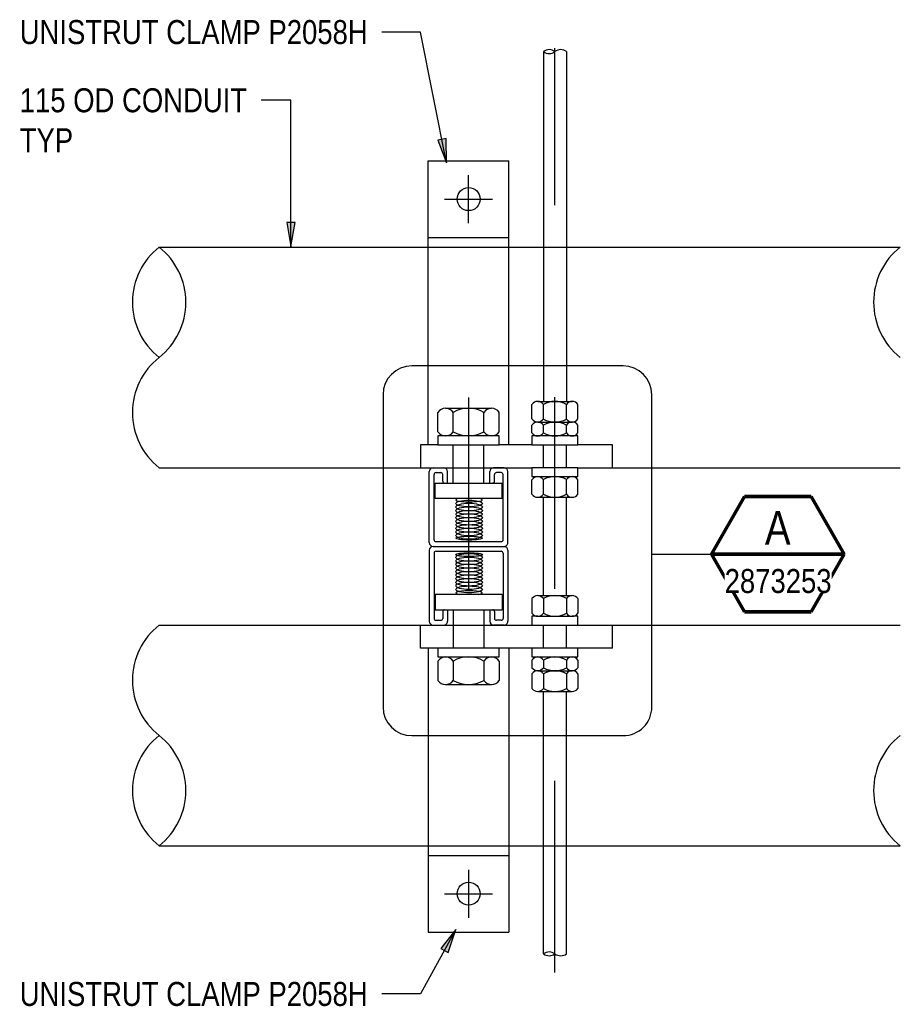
# Model space of a CAD drawing. Header units: metres. Extents: x 0.2 to 14.6, y -2.3 to 5.5.
# Drawn here: x 12.781 to 13.24, y 2.418 to 2.932 of the extents above; entities that cross this region are included whole.
import ezdxf

# ---------------------------------------------------------------- set-up
doc = ezdxf.new("R2010")
doc.units = ezdxf.units.M
doc.linetypes.add('JacobsCenter', pattern=[0.015000000000000001, 0.009000000000000003, -0.0015, 0.003, -0.0015])
doc.linetypes.add('JacobsDash', pattern=[0.0045000000000000005, 0.003, -0.0015])
for name, color, linetype, lineweight in [('A-ANNO-SYMB', 7, 'Continuous', 9), ('A-DETL', 7, 'Continuous', 13), ('A-DETL-GENF', 7, 'Continuous', 9), ('G-ANNO-TEXT', 7, 'Continuous', 9)]:
    doc.layers.add(name, color=color, linetype=linetype, lineweight=lineweight)
doc.styles.add('Arial Narrow_4', font='ARIALN.TTF', dxfattribs={"height": 0.0125})
doc.styles.add('Arial Narrow_5', font='ARIALN.TTF', dxfattribs={"height": 0.01749999999999999})

# ---------------------------------------------------------------- blocks, each defined once
blk = doc.blocks.new('BoltNutElevation - Nut-8397138-DRG-2873253 - SECTION 2 - UNISTRUT')
at = {"layer": 'A-DETL-GENF', "lineweight": 13}
for p, q in [((0.001610025125786752, 0.01200000000000001), (0.009189974874213377, 0.01200000000000001)), ((0.001607695154586882, 0.006000000000000024), (0.00919230484541338, 0.006000000000000024)), ((0.01080000000000013, 0.009000000000000018), (0.01080000000000013, -0.00899999999999998)), ((0.001607695154586851, -0.005999999999999974), (0.00919230484541341, -0.005999999999999974)), ((0.001610025125786777, -0.01199999999999999), (0.009189974874213356, -0.01199999999999999))]:
    blk.add_line(p, q, dxfattribs=at)
for centre, radius, start, end in [((0.0036, 0.009000000000000018), 0.003600000000000003, 123.5573097619207, 236.4426902380793), ((0.007200000000000132, 0.009000000000000018), 0.003600000000000003, 303.5573097619204, 56.44269023807929), ((0.01200000000000013, 1.030499850595513e-33), 0.01200000000000001, 150.0000000000007, 209.9999999999996), ((-0.00119999999999987, 1.172697749500278e-34), 0.01200000000000001, 329.9999999999996, 30.00000000000007), ((0.0036, -0.00899999999999998), 0.003600000000000003, 123.691197311965, 236.4426902380793), ((0.007200000000000132, -0.00899999999999998), 0.003600000000000003, 303.55730976192, 56.30880268802348)]:
    blk.add_arc(centre, radius, start, end, dxfattribs=at)
blk = doc.blocks.new('BoltThinNutElevation - ThinNut-8397140-DRG-2873253 - SECTION 2 - UNISTRUT')
at = {"layer": 'A-DETL-GENF', "lineweight": 13}
for p, q in [((0.001610025125786752, 0.01200000000000001), (0.00558997487421338, 0.01200000000000001)), ((0.001607695154586882, 0.006000000000000024), (0.00559230484541338, 0.006000000000000024)), ((0.007200000000000132, 0.009000000000000018), (0.00720000000000013, -0.00899999999999998)), ((0.00160769515458685, -0.005999999999999974), (0.00559230484541341, -0.005999999999999974)), ((0.001610025125786776, -0.01199999999999999), (0.005589974874213354, -0.01199999999999999))]:
    blk.add_line(p, q, dxfattribs=at)
for centre, radius, start, end in [((0.0036, 0.009000000000000018), 0.003600000000000003, 123.5573097619207, 236.4426902380793), ((0.003600000000000131, 0.009000000000000018), 0.003600000000000003, 303.5573097619205, 56.44269023807929), ((0.01200000000000013, -5.880427490391871e-34), 0.01200000000000001, 150.0000000000007, 209.9999999999996), ((-0.00479999999999987, 2.11463554924161e-34), 0.01200000000000001, 329.9999999999996, 30.00000000000007), ((0.0036, -0.00899999999999998), 0.003600000000000003, 123.691197311965, 236.4426902380793), ((0.00360000000000013, -0.00899999999999998), 0.003600000000000003, 303.55730976192, 56.3088026880229)]:
    blk.add_arc(centre, radius, start, end, dxfattribs=at)
blk = doc.blocks.new('BoltWasherElevation - Washer-8397142-DRG-2873253 - SECTION 2 - UNISTRUT')
at = {"layer": 'A-DETL-GENF', "lineweight": 13}
for p, q in [((0.004599999999999977, 0.01200000000000002), (0, 0.01200000000000002)), ((0, 0.01200000000000002), (0, -0.01199999999999997)), ((0.004599999999999977, -0.01199999999999997), (0.004599999999999977, 0.01200000000000002)), ((0, -0.01199999999999997), (0.004599999999999977, -0.01199999999999997))]:
    blk.add_line(p, q, dxfattribs=at)
blk = doc.blocks.new('BoltWasherElevation - Washer-8397144-DRG-2873253 - SECTION 2 - UNISTRUT')
at = {"layer": 'A-DETL-GENF', "lineweight": 13}
for p, q in [((0.004599999999999977, 0.01199999999999997), (0, 0.01199999999999997)), ((0, 0.01199999999999997), (0, -0.01200000000000002)), ((0.004599999999999977, 0.009000000000000185), (0.004599999999999977, 0.01199999999999997)), ((0.004599999999999977, -0.01200000000000002), (0.004599999999999977, -0.009000000000000228)), ((0, -0.01200000000000002), (0.004599999999999977, -0.01200000000000002))]:
    blk.add_line(p, q, dxfattribs=at)
blk = doc.blocks.new('BoltNutElevation - Nut-V3-DRG-2873253 - SECTION 2 - UNISTRUT')
at = {"layer": 'A-DETL-GENF', "lineweight": 13}
for p, q in [((0.001610025125786752, 0.01200000000000001), (0.009189974874213377, 0.01200000000000001)), ((0, 0.00899999999999986), (0, -0.00899999999999998)), ((0.001607695154586882, 0.006000000000000024), (0.00919230484541338, 0.006000000000000024)), ((0.01080000000000013, 0.009000000000000018), (0.01080000000000013, -0.00899999999999998)), ((0.001607695154586851, -0.005999999999999974), (0.00919230484541341, -0.005999999999999974)), ((0.001610025125786777, -0.01199999999999999), (0.009189974874213356, -0.01199999999999999))]:
    blk.add_line(p, q, dxfattribs=at)
for centre, radius, start, end in [((0.0036, 0.009000000000000018), 0.003600000000000003, 123.5573097619207, 236.4426902380793), ((0.007200000000000132, 0.009000000000000018), 0.003600000000000003, 303.5573097619204, 56.44269023807929), ((0.01200000000000013, 1.030499850595513e-33), 0.01200000000000001, 150.0000000000007, 209.9999999999996), ((-0.00119999999999987, 1.172697749500278e-34), 0.01200000000000001, 329.9999999999996, 30.00000000000007), ((0.0036, -0.00899999999999998), 0.003600000000000003, 123.691197311965, 236.4426902380793), ((0.007200000000000132, -0.00899999999999998), 0.003600000000000003, 303.55730976192, 56.30880268802348)]:
    blk.add_arc(centre, radius, start, end, dxfattribs=at)
blk = doc.blocks.new('BoltNutElevation - Nut-8397151-DRG-2873253 - SECTION 2 - UNISTRUT')
at = {"layer": 'A-DETL-GENF', "lineweight": 13}
for p, q in [((0.001610025125786777, 0.01199999999999999), (0.009189974874213356, 0.01199999999999999)), ((0.001607695154586851, 0.005999999999999974), (0.00919230484541341, 0.005999999999999974)), ((0.01080000000000013, -0.009000000000000018), (0.01080000000000013, 0.00899999999999998)), ((0.001607695154586882, -0.006000000000000024), (0.00919230484541338, -0.006000000000000024)), ((0.001610025125786752, -0.01200000000000001), (0.009189974874213377, -0.01200000000000001))]:
    blk.add_line(p, q, dxfattribs=at)
for centre, radius, start, end in [((0.0036, 0.00899999999999998), 0.003600000000000003, 123.5573097619204, 236.3088026880347), ((0.007200000000000132, 0.00899999999999998), 0.003600000000000003, 303.6911973119762, 56.44269023807961), ((0.01200000000000013, -1.030499850595513e-33), 0.01200000000000001, 150.0000000000001, 209.9999999999989), ((-0.00119999999999987, -1.172697749500278e-34), 0.01200000000000001, 329.9999999999996, 30), ((0.0036, -0.009000000000000018), 0.003600000000000003, 123.5573097619204, 236.442690238079), ((0.007200000000000132, -0.009000000000000018), 0.003600000000000003, 303.5573097619204, 56.44269023807922)]:
    blk.add_arc(centre, radius, start, end, dxfattribs=at)
blk = doc.blocks.new('BoltThinNutElevation - ThinNut-8397152-DRG-2873253 - SECTION 2 - UNISTRUT')
at = {"layer": 'A-DETL-GENF', "lineweight": 13}
for p, q in [((0.001610025125786776, 0.01199999999999999), (0.005589974874213354, 0.01199999999999999)), ((0.00160769515458685, 0.005999999999999974), (0.00559230484541341, 0.005999999999999974)), ((0.007200000000000132, -0.009000000000000018), (0.00720000000000013, 0.00899999999999998)), ((0.001607695154586882, -0.006000000000000024), (0.00559230484541338, -0.006000000000000024)), ((0.001610025125786752, -0.01200000000000001), (0.00558997487421338, -0.01200000000000001))]:
    blk.add_line(p, q, dxfattribs=at)
for centre, radius, start, end in [((0.0036, 0.00899999999999998), 0.003600000000000003, 123.5573097619204, 236.3088026880347), ((0.00360000000000013, 0.00899999999999998), 0.003600000000000003, 303.6911973119768, 56.44269023807964), ((0.01200000000000013, 5.880427490391871e-34), 0.01200000000000001, 150.0000000000001, 209.9999999999989), ((-0.00479999999999987, -2.11463554924161e-34), 0.01200000000000001, 329.9999999999996, 30), ((0.0036, -0.009000000000000018), 0.003600000000000003, 123.5573097619204, 236.442690238079), ((0.003600000000000131, -0.009000000000000018), 0.003600000000000003, 303.5573097619204, 56.44269023807919)]:
    blk.add_arc(centre, radius, start, end, dxfattribs=at)
blk = doc.blocks.new('BoltWasherElevation - Washer-V4-DRG-2873253 - SECTION 2 - UNISTRUT')
at = {"layer": 'A-DETL-GENF', "lineweight": 13}
for p, q in [((0.004599999999999977, 0.01199999999999997), (0, 0.01199999999999997)), ((0, 0.01199999999999997), (0, -0.01200000000000002)), ((0.004599999999999977, -0.01200000000000002), (0.004599999999999977, 0.01199999999999997)), ((0, -0.01200000000000002), (0.004599999999999977, -0.01200000000000002))]:
    blk.add_line(p, q, dxfattribs=at)
blk = doc.blocks.new('BoltWasherElevation - Washer-V5-DRG-2873253 - SECTION 2 - UNISTRUT')
at = {"layer": 'A-DETL-GENF', "lineweight": 13}
for p, q in [((0.004599999999999977, 0.01200000000000002), (0, 0.01200000000000002)), ((0, 0.01200000000000002), (0, -0.01199999999999997)), ((0.004599999999999977, 0.009000000000000232), (0.004599999999999977, 0.01200000000000002)), ((0.004599999999999977, -0.01199999999999997), (0.004599999999999977, -0.008999999999999765)), ((0, -0.01199999999999997), (0.004599999999999977, -0.01199999999999997))]:
    blk.add_line(p, q, dxfattribs=at)
blk = doc.blocks.new('BoltNutElevation - Nut-V6-DRG-2873253 - SECTION 2 - UNISTRUT')
at = {"layer": 'A-DETL-GENF', "lineweight": 13}
for p, q in [((0.001610025125786777, 0.01199999999999999), (0.009189974874213356, 0.01199999999999999)), ((0, -0.00899999999999986), (0, 0.00899999999999998)), ((0.001607695154586851, 0.005999999999999974), (0.00919230484541341, 0.005999999999999974)), ((0.01080000000000013, -0.009000000000000018), (0.01080000000000013, 0.00899999999999998)), ((0.001607695154586882, -0.006000000000000024), (0.00919230484541338, -0.006000000000000024)), ((0.001610025125786752, -0.01200000000000001), (0.009189974874213377, -0.01200000000000001))]:
    blk.add_line(p, q, dxfattribs=at)
for centre, radius, start, end in [((0.0036, 0.00899999999999998), 0.003600000000000003, 123.5573097619204, 236.3088026880347), ((0.007200000000000132, 0.00899999999999998), 0.003600000000000003, 303.6911973119762, 56.44269023807961), ((0.01200000000000013, -1.030499850595513e-33), 0.01200000000000001, 150.0000000000001, 209.9999999999989), ((-0.00119999999999987, -1.172697749500278e-34), 0.01200000000000001, 329.9999999999996, 30), ((0.0036, -0.009000000000000018), 0.003600000000000003, 123.5573097619204, 236.442690238079), ((0.007200000000000132, -0.009000000000000018), 0.003600000000000003, 303.5573097619204, 56.44269023807922)]:
    blk.add_arc(centre, radius, start, end, dxfattribs=at)
blk = doc.blocks.new('BoltNutElevation - Nut-8397165-DRG-2873253 - SECTION 2 - UNISTRUT')
at = {"layer": 'A-DETL-GENF', "lineweight": 13}
for p, q in [((0.002146700167715703, 0.016), (0.01225329983228443, 0.016)), ((0.01440000000000013, -0.01200000000000002), (0.01440000000000013, 0.01199999999999998)), ((0.002143593539449097, 0.007999999999999974), (0.01225640646055116, 0.007999999999999974)), ((0.002143593539449126, -0.008000000000000024), (0.01225640646055113, -0.008000000000000024)), ((0.002146700167715682, -0.01600000000000002), (0.01225329983228445, -0.01600000000000002))]:
    blk.add_line(p, q, dxfattribs=at)
for centre, radius, start, end in [((0.0048, 0.01199999999999998), 0.004800000000000004, 123.5573097619204, 236.3422305135825), ((0.009600000000000131, 0.01199999999999998), 0.004800000000000004, 303.6577694864256, 56.44269023807966), ((0.01600000000000013, 2.968682648924976e-28), 0.01600000000000001, 150.0000000000001, 209.9999999999989), ((-0.00159999999999987, -1.250156823789836e-28), 0.01600000000000001, 329.9999999999996, 30), ((0.0048, -0.01200000000000002), 0.004800000000000005, 123.5573097619204, 236.442690238079), ((0.009600000000000131, -0.01200000000000002), 0.004800000000000003, 303.5573097619204, 56.44269023807922)]:
    blk.add_arc(centre, radius, start, end, dxfattribs=at)
blk = doc.blocks.new('BoltWasherElevation - Washer-8397167-DRG-2873253 - SECTION 2 - UNISTRUT')
at = {"layer": 'A-DETL-GENF', "lineweight": 13}
for p, q in [((0.004599999999999977, 0.01599999999999998), (0, 0.01599999999999998)), ((0, 0.01599999999999998), (0, -0.01600000000000002)), ((0.004599999999999977, -0.01600000000000002), (0.004599999999999977, 0.01599999999999998)), ((0, -0.01600000000000002), (0.004599999999999977, -0.01600000000000002))]:
    blk.add_line(p, q, dxfattribs=at)
blk = doc.blocks.new('BoltNutElevation - Nut-8066475-DRG-2873253 - SECTION 2 - UNISTRUT')
at = {"layer": 'A-DETL-GENF', "lineweight": 13}
for p, q in [((0.002146700167715682, 0.01600000000000002), (0.01225329983228445, 0.01600000000000002)), ((0.01440000000000013, 0.01200000000000002), (0.01440000000000013, -0.01199999999999998)), ((0.002143593539449126, 0.008000000000000024), (0.01225640646055113, 0.008000000000000024)), ((0.002143593539449097, -0.007999999999999974), (0.01225640646055116, -0.007999999999999974)), ((0.002146700167715703, -0.016), (0.01225329983228443, -0.016))]:
    blk.add_line(p, q, dxfattribs=at)
for centre, radius, start, end in [((0.0048, 0.01200000000000002), 0.004800000000000005, 123.5573097619207, 236.4426902380793), ((0.009600000000000131, 0.01200000000000002), 0.004800000000000003, 303.5573097619204, 56.44269023807927), ((0.01600000000000013, -2.968682648924976e-28), 0.01600000000000001, 150.0000000000007, 209.9999999999996), ((-0.00159999999999987, 1.250156823789836e-28), 0.01600000000000001, 329.9999999999996, 30.00000000000007), ((0.0048, -0.01199999999999998), 0.004800000000000004, 123.6577694864172, 236.4426902380793), ((0.009600000000000131, -0.01199999999999998), 0.004800000000000004, 303.55730976192, 56.34223051357405)]:
    blk.add_arc(centre, radius, start, end, dxfattribs=at)
blk = doc.blocks.new('BoltWasherElevation - Washer-8397170-DRG-2873253 - SECTION 2 - UNISTRUT')
at = {"layer": 'A-DETL-GENF', "lineweight": 13}
for p, q in [((0.004599999999999977, 0.01600000000000002), (0, 0.01600000000000002)), ((0, 0.01600000000000002), (0, -0.01599999999999998)), ((0.004599999999999977, -0.01599999999999998), (0.004599999999999977, 0.01600000000000002)), ((0, -0.01599999999999998), (0.004599999999999977, -0.01599999999999998))]:
    blk.add_line(p, q, dxfattribs=at)
blk = doc.blocks.new('CS_DET_Pile-Column_BreakLine - CS_Tubular BreakLine-8853327-DRG-2873253 - SECTION 2 - UNISTRUT')
at = {"layer": 'A-DETL-GENF', "lineweight": 18}
for centre, radius, start, end in [((0.003000000000017439, 0.004161594201567509), 0.004980000000000212, 232.957329071313, 307.0426709284321), ((0.009000000000008867, -0.00378834919446439), 0.004980000000000211, 52.95732907168516, 127.0426709283148), ((0.009000000000008885, 0.004161594201573668), 0.004980000000000213, 232.9573290716848, 307.0426709283145)]:
    blk.add_arc(centre, radius, start, end, dxfattribs=at)
blk = doc.blocks.new('CS_DET_Pile-Column_BreakLine - CS_Tubular BreakLine-8853279-DRG-2873253 - SECTION 2 - UNISTRUT')
at = {"layer": 'A-DETL-GENF', "lineweight": 18}
for centre, radius, start, end in [((0.003000000000017439, -0.004161594201567509), 0.004980000000000212, 52.95732907156755, 127.0426709286867), ((0.009000000000008885, -0.004161594201573668), 0.004980000000000213, 52.95732907168517, 127.0426709283148), ((0.009000000000008867, 0.00378834919446439), 0.004980000000000211, 232.9573290716848, 307.0426709283145)]:
    blk.add_arc(centre, radius, start, end, dxfattribs=at)
blk = doc.blocks.new('Drafting View - SheetRef-4900799-DRG-2873253 - SECTION 2 - UNISTRUT')
at = {"layer": 'A-ANNO-SYMB', "lineweight": 50}
for p, q in [((-0.003462004593325624, 0.005999999907882065), (-0.00692768338910112, -2.731849115032043e-06)), ((0.003463581827147828, 0.005999999907881945), (-0.003462004593325624, 0.005999999907882065)), ((0.006927683389101113, -9.08143148897235e-17), (0.003463581827147828, 0.005999999907881945)), ((-0.00692768338910112, 5.032197498077253e-23), (0.006927683389101168, 4.258724440185326e-22)), ((-0.006927683389101121, -2.731849115030046e-06), (-0.00346515906096982, -0.005999999907881927)), ((0.003463581827147621, -0.005999999907882027), (0.006927683389101113, -9.09439190621697e-17)), ((-0.003465159060969819, -0.005999999907881927), (0.00346358182714762, -0.005999999907882027))]:
    blk.add_line(p, q, dxfattribs=at)

msp = doc.modelspace()

# ---------------------------------------------------------------- hatches: boundary and pattern name
at = {"layer": 'G-ANNO-TEXT'}
for points in [[(13.00311743407981, 2.857423043460803), (13.00283490320156, 2.870112731279953), (12.99851181305171, 2.869250818213064)], [(12.92202020483852, 2.813866647924073), (12.92422429209738, 2.826366647924072), (12.91981611757967, 2.826366647924072)], [(13.00801795862315, 2.457817674147263), (13.0000526373837, 2.447935282827494), (13.00391298192784, 2.445806963636406)]]:
    msp.add_hatch(color=256, dxfattribs=at).paths.add_polyline_path(points)

# ---------------------------------------------------------------- linework, layer by layer
at = {"layer": 'A-ANNO-SYMB', "lineweight": 18}
for p, q in [((13.09513110920552, 2.75155782876346), (12.98501070775806, 2.75155782876346)), ((12.97001070775806, 2.73655782876346), (12.97001070775806, 2.573892276773202)), ((13.11013110920552, 2.573892276773202), (13.11013110920552, 2.73655782876346)), ((13.11013110920552, 2.653453294336666), (13.14115126919805, 2.653453294336666)), ((12.98501070775806, 2.558892276773201), (13.09513110920552, 2.558892276773201))]:
    msp.add_line(p, q, dxfattribs=at)
for centre, start, end in [((12.98501070775806, 2.73655782876346), 90, 180), ((13.09513110920552, 2.73655782876346), 0, 90), ((12.98501070775806, 2.573892276773202), 180, 269.9999999999996), ((13.09513110920552, 2.573892276773202), 269.9999999999996, 0)]:
    msp.add_arc(centre, 0.01499999999999879, start, end, dxfattribs=at)
at = {"layer": 'A-DETL', "lineweight": 18}
for p, q in [((13.05360765455312, 2.915413701221298), (13.05360765455312, 2.733114519216478)), ((13.06560765455312, 2.915413701221298), (13.06560765455312, 2.733114519216478)), ((12.99360765455337, 2.858514519216478), (13.03560765455337, 2.858514519216478)), ((12.99360765455337, 2.710514519216478), (12.99360765455337, 2.858514519216478)), ((13.03560765455337, 2.710514519216478), (13.03560765455337, 2.858514519216478)), ((12.99360765455337, 2.818514519216477), (13.03560765455337, 2.818514519216477)), ((12.98960765455312, 2.710514519216478), (12.98960765455312, 2.698514519216478)), ((12.99860765455337, 2.710514519216478), (12.98960765455312, 2.710514519216478)), ((13.04760765455312, 2.710514519216478), (13.03060765455337, 2.710514519216478)), ((13.05360765455312, 2.698514519216478), (13.05360765455312, 2.710514519216478)), ((13.06560765455312, 2.698514519216478), (13.06560765455312, 2.710514519216478)), ((13.08960765455312, 2.710514519216478), (13.07160765455312, 2.710514519216478)), ((13.08960765455312, 2.698514519216478), (13.08960765455312, 2.710514519216478)), ((12.98960765455312, 2.698514519216478), (13.04760765455312, 2.698514519216478)), ((13.07160765455312, 2.698514519216478), (13.08960765455312, 2.698514519216478)), ((13.05360765455312, 2.631914519216477), (13.05360765455312, 2.683114519216478)), ((13.06560765455312, 2.631914519216477), (13.06560765455312, 2.683114519216478)), ((12.98960765455312, 2.604514519216477), (12.98960765455312, 2.616514519216478)), ((12.98960765455312, 2.616514519216478), (13.04760765455312, 2.616514519216478)), ((13.05360765455312, 2.604514519216478), (13.05360765455312, 2.616514519216478)), ((13.06560765455312, 2.604514519216478), (13.06560765455312, 2.616514519216478)), ((13.07160765455312, 2.616514519216478), (13.08960765455312, 2.616514519216478)), ((13.08960765455312, 2.604514519216478), (13.08960765455312, 2.616514519216478)), ((12.99860765455337, 2.604514519216477), (12.98960765455312, 2.604514519216477)), ((12.99360765455337, 2.604514519216477), (12.99360765455337, 2.456514519216478)), ((13.04760765455312, 2.604514519216478), (13.03060765455337, 2.604514519216477)), ((13.03560765455337, 2.604514519216477), (13.03560765455337, 2.456514519216478)), ((13.08960765455312, 2.604514519216478), (13.07160765455312, 2.604514519216478)), ((13.05360765455312, 2.445179299437007), (13.05360765455312, 2.581914519216477)), ((13.06560765455312, 2.445179299437007), (13.06560765455312, 2.581914519216477)), ((12.99360765455337, 2.496514519216478), (13.03560765455337, 2.496514519216478)), ((12.99360765455337, 2.456514519216478), (13.03560765455337, 2.456514519216478))]:
    msp.add_line(p, q, dxfattribs=at)
at = {"layer": 'A-DETL', "linetype": 'JacobsCenter'}
for p, q in [((13.05960765455312, 2.435377188834777), (13.05960765455312, 2.91720641357882)), ((13.01460765455337, 2.735079047848913), (13.01460765455337, 2.58482262485351))]:
    msp.add_line(p, q, dxfattribs=at)
at = {"layer": 'A-DETL'}
for p, q in [((13.01460765455337, 2.826014519216478), (13.01460765455337, 2.851014519216478)), ((13.00210765455337, 2.838514519216478), (13.02710765455337, 2.838514519216478)), ((12.99410765455312, 2.659514519216478), (12.99410765455312, 2.696514519216477)), ((12.99610765455312, 2.698514519216478), (13.00160765455312, 2.698514519216478)), ((12.99660765455312, 2.661014519216478), (12.99660765455312, 2.695014519216478)), ((12.99760765455312, 2.696014519216478), (13.00010765455312, 2.696014519216478)), ((13.00110765455312, 2.691514519216478), (13.00110765455312, 2.695014519216478)), ((13.00360765455312, 2.690514519216478), (13.00360765455312, 2.696514519216477)), ((13.02560765455312, 2.690514519216478), (13.02560765455312, 2.696514519216477)), ((13.03310765455312, 2.698514519216478), (13.02760765455312, 2.698514519216478)), ((13.02810765455312, 2.691514519216478), (13.02810765455312, 2.695014519216478)), ((13.03160765455312, 2.696014519216478), (13.02910765455312, 2.696014519216478)), ((13.03260765455312, 2.661014519216478), (13.03260765455312, 2.695014519216478)), ((13.03510765455312, 2.659514519216478), (13.03510765455312, 2.696514519216477)), ((12.99710765455312, 2.690514519216478), (13.03210765455312, 2.690514519216478)), ((12.99710765455312, 2.682514519216478), (12.99710765455312, 2.690514519216478)), ((13.00210765455312, 2.690514519216478), (13.00360765455312, 2.690514519216478)), ((13.02560765455312, 2.690514519216478), (13.02710765455312, 2.690514519216478)), ((13.03210765455312, 2.682514519216478), (13.03210765455312, 2.690514519216478)), ((13.03210765455312, 2.682514519216478), (12.99710765455312, 2.682514519216478)), ((12.99760765455312, 2.660014519216478), (13.03160765455312, 2.660014519216478)), ((12.99410765455312, 2.655514519216478), (12.99410765455312, 2.618514519216478)), ((12.99610765455312, 2.657514519216478), (13.03310765455312, 2.657514519216478)), ((12.99610765455312, 2.657514519216478), (13.03310765455312, 2.657514519216478)), ((12.99660765455312, 2.654014519216478), (12.99660765455312, 2.620014519216478)), ((12.99760765455312, 2.655014519216478), (13.03160765455312, 2.655014519216478)), ((13.03260765455312, 2.654014519216478), (13.03260765455312, 2.620014519216478)), ((13.03510765455312, 2.655514519216478), (13.03510765455312, 2.618514519216478)), ((12.99710765455312, 2.632514519216477), (12.99710765455312, 2.624514519216478)), ((13.03210765455312, 2.632514519216477), (12.99710765455312, 2.632514519216477)), ((13.03210765455312, 2.632514519216477), (13.03210765455312, 2.624514519216478)), ((12.99710765455312, 2.624514519216478), (13.03210765455312, 2.624514519216478)), ((13.00110765455312, 2.623514519216478), (13.00110765455312, 2.620014519216478)), ((13.00210765455312, 2.624514519216478), (13.00360765455312, 2.624514519216478)), ((13.00360765455312, 2.624514519216478), (13.00360765455312, 2.618514519216478)), ((13.02560765455312, 2.624514519216478), (13.02560765455312, 2.618514519216478)), ((13.02560765455312, 2.624514519216478), (13.02710765455312, 2.624514519216478)), ((13.02810765455312, 2.623514519216478), (13.02810765455312, 2.620014519216478)), ((12.99760765455312, 2.619014519216478), (13.00010765455312, 2.619014519216478)), ((13.03160765455312, 2.619014519216478), (13.02910765455312, 2.619014519216478)), ((12.99610765455312, 2.616514519216478), (13.00160765455312, 2.616514519216478)), ((13.03310765455312, 2.616514519216478), (13.02760765455312, 2.616514519216478)), ((13.01460765455337, 2.489014519216478), (13.01460765455337, 2.464014519216478)), ((13.00210765455337, 2.476514519216478), (13.02710765455337, 2.476514519216478))]:
    msp.add_line(p, q, dxfattribs=at)
at = {"layer": 'A-DETL', "color": 143, "lineweight": 18, "true_color": 0x78aac8}
for p, q in [((12.85327579935032, 2.813514519216477), (13.23960765455312, 2.813514519216477)), ((12.85327579935032, 2.698514519216478), (13.04760765455312, 2.698514519216478)), ((13.07160765455312, 2.698514519216478), (13.23960765455312, 2.698514519216478)), ((12.85327579935032, 2.616514519216478), (13.04760765455312, 2.616514519216478)), ((13.07160765455312, 2.616514519216478), (13.23960765455312, 2.616514519216478)), ((12.85327579935032, 2.501514519216478), (13.23960765455312, 2.501514519216478))]:
    msp.add_line(p, q, dxfattribs=at)
at = {"layer": 'A-DETL', "linetype": 'JacobsDash'}
for p, q in [((13.00660765455312, 2.690514519216478), (13.00660765455312, 2.710514519216478)), ((13.02260765455312, 2.690514519216478), (13.02260765455312, 2.710514519216478)), ((13.00660765455312, 2.624514519216478), (13.00660765455312, 2.604514519216477)), ((13.02260765455312, 2.624514519216478), (13.02260765455312, 2.604514519216477))]:
    msp.add_line(p, q, dxfattribs=at)
at = {"layer": 'A-DETL', "lineweight": 18}
for centre in [(13.01460765455337, 2.838514519216478), (13.01460765455337, 2.476514519216478)]:
    msp.add_circle(centre, 0.006000000000000227, dxfattribs=at)
at = {"layer": 'A-DETL', "color": 143, "lineweight": 18, "true_color": 0x78aac8}
for centre, radius, start, end in [((12.87600703610721, 2.784764519216477), 0.03665067017802039, 128.331719734131, 231.6682802658681), ((12.83054456259342, 2.784764519216477), 0.03665067017802288, 308.3317197341314, 51.66828026586867), ((13.26233889131002, 2.784764519216477), 0.03665067017802288, 128.3317197341314, 231.6682802658679), ((12.87600703610721, 2.727264519216478), 0.03665067017802039, 128.331719734131, 231.6682802658686), ((12.87600703610721, 2.587764519216478), 0.03665067017802039, 128.331719734131, 231.6682802658682), ((12.87600703610721, 2.530264519216478), 0.03665067017802039, 128.331719734131, 231.6682802658686), ((12.83054456259342, 2.530264519216478), 0.03665067017802288, 308.331719734131, 51.66828026586867), ((13.26233889131002, 2.530264519216478), 0.03665067017802288, 128.3317197341314, 231.6682802658683)]:
    msp.add_arc(centre, radius, start, end, dxfattribs=at)
at = {"layer": 'A-DETL'}
for centre, radius, start, end in [((12.99610765455312, 2.696514519216477), 0.002000000000000668, 90, 180), ((12.99760765455312, 2.695014519216478), 0.0009999999999994458, 90, 180), ((13.00010765455312, 2.695014519216478), 0.0009999999999994458, 0, 90), ((13.00160765455312, 2.696514519216477), 0.001999999999998892, 0, 90), ((13.02760765455312, 2.696514519216477), 0.001999999999998892, 90, 180), ((13.02910765455312, 2.695014519216478), 0.0009999999999994458, 90, 180), ((13.03160765455312, 2.695014519216478), 0.0009999999999994458, 0, 90), ((13.03310765455312, 2.696514519216477), 0.001999999999998892, 0, 90), ((13.00210765455312, 2.691514519216478), 0.0009999999999994458, 180, 269.9999999999996), ((13.02710765455312, 2.691514519216478), 0.0009999999999994458, 269.9999999999996, 0), ((12.99610765455312, 2.659514519216478), 0.002000000000000668, 180, 269.9999999999996), ((12.99760765455312, 2.661014519216478), 0.0009999999999994458, 180, 269.9999999999996), ((13.03160765455312, 2.661014519216478), 0.0009999999999994458, 269.9999999999996, 0), ((13.03310765455312, 2.659514519216478), 0.001999999999998892, 269.9999999999996, 0), ((12.99610765455312, 2.655514519216478), 0.002000000000000668, 90, 180), ((12.99760765455312, 2.654014519216478), 0.0009999999999994458, 90, 180), ((13.03160765455312, 2.654014519216478), 0.0009999999999994458, 0, 90), ((13.03310765455312, 2.655514519216478), 0.001999999999998892, 0, 90), ((13.00210765455312, 2.623514519216478), 0.0009999999999994458, 90, 180), ((13.02710765455312, 2.623514519216478), 0.0009999999999994458, 0, 90), ((12.99610765455312, 2.618514519216478), 0.002000000000000668, 180, 269.9999999999996), ((12.99760765455312, 2.620014519216478), 0.0009999999999994458, 180, 269.9999999999996), ((13.00010765455312, 2.620014519216478), 0.0009999999999994458, 269.9999999999996, 0), ((13.00160765455312, 2.618514519216478), 0.001999999999998892, 269.9999999999996, 0), ((13.02760765455312, 2.618514519216478), 0.001999999999998892, 180, 269.9999999999996), ((13.02910765455312, 2.620014519216478), 0.0009999999999994458, 180, 269.9999999999996), ((13.03160765455312, 2.620014519216478), 0.0009999999999994458, 269.9999999999996, 0), ((13.03310765455312, 2.618514519216478), 0.001999999999998892, 269.9999999999996, 0)]:
    msp.add_arc(centre, radius, start, end, dxfattribs=at)
for centre, start_param, end_param in [((13.01483995043326, 2.681747130015561), 2.351215812240439, 7.073562148528758), ((13.01483995043326, 2.633281908417394), 5.492808465830408, 10.21515480211873)]:
    msp.add_ellipse(centre, major_axis=(0.006941998613148246, 0), ratio=0.1555588327072847, start_param=start_param, end_param=end_param, dxfattribs=at)
for centre, ratio in [((13.01483995043326, 2.679892891599322), 0.2533113546738043), ((13.01483995043326, 2.678038653183083), 0.2852013525910201), ((13.01483995043326, 2.676184414766844), 0.2852013525909561), ((13.01483995043326, 2.674330176350605), 0.2852013525909561), ((13.01483995043326, 2.672475937934365), 0.2852013525909561), ((13.01483995043326, 2.670621699518126), 0.2852013525909561), ((13.01483995043326, 2.668767461101887), 0.2852013525909561), ((13.01483995043326, 2.666913222685648), 0.2852013525909561), ((13.01483995043326, 2.665058984269409), 0.2852013525909561), ((13.01483995043326, 2.663204745853169), 0.2852013525909561), ((13.01483995043326, 2.66181925743693), 0.1474342300376786), ((13.01483995043326, 2.653209780996026), 0.1474342300377426), ((13.01483995043326, 2.651824292579786), 0.2852013525909561), ((13.01483995043326, 2.649970054163547), 0.2852013525910201), ((13.01483995043326, 2.648115815747308), 0.2852013525909561), ((13.01483995043326, 2.646261577331069), 0.2852013525909561), ((13.01483995043326, 2.644407338914829), 0.2852013525909561), ((13.01483995043326, 2.64255310049859), 0.2852013525909561), ((13.01483995043326, 2.640698862082351), 0.2852013525909561), ((13.01483995043326, 2.638844623666112), 0.2852013525909561), ((13.01483995043326, 2.636990385249873), 0.2852013525909561), ((13.01483995043326, 2.635136146833633), 0.2533113546737404)]:
    msp.add_ellipse(centre, major_axis=(0.006941998613150702, 0), ratio=ratio, dxfattribs=at)
at = {"layer": 'G-ANNO-TEXT'}
for p, q in [((12.96972572576454, 2.925573199293739), (12.96936530909787, 2.925573199293739)), ((12.9895300445536, 2.925573199293739), (12.96972572576454, 2.925573199293739)), ((13.00311743407981, 2.857423043460803), (12.9895300445536, 2.925573199293739)), ((12.90687572576454, 2.890038182040559), (12.90652676743121, 2.890038182040559)), ((12.92202020483852, 2.890038182040559), (12.90687572576454, 2.890038182040559)), ((12.92202020483852, 2.813866647924073), (12.92202020483852, 2.890038182040559)), ((13.00283490320156, 2.870112731279953), (12.99851181305171, 2.869250818213064)), ((12.99851181305171, 2.869250818213064), (13.00311743407981, 2.857423043460803)), ((13.00311743407981, 2.857423043460803), (13.00283490320156, 2.870112731279953)), ((12.92422429209738, 2.826366647924072), (12.91981611757967, 2.826366647924072)), ((12.91981611757967, 2.826366647924072), (12.92202020483852, 2.813866647924073)), ((12.92202020483852, 2.813866647924073), (12.92422429209738, 2.826366647924072)), ((13.00801795862315, 2.457817674147263), (12.9895300445536, 2.424284302597673)), ((13.00801795862315, 2.457817674147263), (13.0000526373837, 2.447935282827494)), ((13.00391298192784, 2.445806963636406), (13.00801795862315, 2.457817674147263)), ((13.0000526373837, 2.447935282827494), (13.00391298192784, 2.445806963636406)), ((12.96972572576454, 2.424284302597671), (12.96936530909787, 2.424284302597671)), ((12.9895300445536, 2.424284302597673), (12.96972572576454, 2.424284302597671))]:
    msp.add_line(p, q, dxfattribs=at)

# ---------------------------------------------------------------- block references
at = {"layer": 'A-ANNO-SYMB', "lineweight": 50, "xscale": 4.999999999999998, "yscale": 4.999999999999998, "zscale": 4.999999999999998}
msp.add_blockref('Drafting View - SheetRef-4900799-DRG-2873253 - SECTION 2 - UNISTRUT', (13.17578968614356, 2.653453294336664), dxfattribs=at)
at = {"layer": 'A-DETL-GENF'}
for name, p, rotation in [('CS_DET_Pile-Column_BreakLine - CS_Tubular BreakLine-8853327-DRG-2873253 - SECTION 2 - UNISTRUT', (13.06560765455311, 2.915600323724866), 180), ('BoltNutElevation - Nut-8066475-DRG-2873253 - SECTION 2 - UNISTRUT', (13.0146076545531, 2.715114519216478), 90.00000000000074), ('BoltNutElevation - Nut-8397138-DRG-2873253 - SECTION 2 - UNISTRUT', (13.05960765455312, 2.722314519216478), 90), ('BoltThinNutElevation - ThinNut-8397140-DRG-2873253 - SECTION 2 - UNISTRUT', (13.05960765455312, 2.715114519216478), 90), ('BoltWasherElevation - Washer-8397170-DRG-2873253 - SECTION 2 - UNISTRUT', (13.01460765455337, 2.710514519216478), 90.00000000000074), ('BoltWasherElevation - Washer-8397142-DRG-2873253 - SECTION 2 - UNISTRUT', (13.05960765455312, 2.710514519216478), 90), ('BoltWasherElevation - Washer-8397144-DRG-2873253 - SECTION 2 - UNISTRUT', (13.05960765455312, 2.698514519216478), 269.9999999999995), ('BoltNutElevation - Nut-V3-DRG-2873253 - SECTION 2 - UNISTRUT', (13.05960765455312, 2.683114519216478), 90), ('BoltNutElevation - Nut-V6-DRG-2873253 - SECTION 2 - UNISTRUT', (13.05960765455312, 2.631914519216477), 269.9999999999993), ('BoltWasherElevation - Washer-V5-DRG-2873253 - SECTION 2 - UNISTRUT', (13.05960765455312, 2.616514519216477), 89.9999999999998), ('BoltWasherElevation - Washer-8397167-DRG-2873253 - SECTION 2 - UNISTRUT', (13.01460765455337, 2.604514519216477), 269.9999999999993), ('BoltWasherElevation - Washer-V4-DRG-2873253 - SECTION 2 - UNISTRUT', (13.05960765455312, 2.604514519216477), 269.9999999999993), ('BoltNutElevation - Nut-8397165-DRG-2873253 - SECTION 2 - UNISTRUT', (13.0146076545531, 2.599914519216477), 269.9999999999993), ('BoltThinNutElevation - ThinNut-8397152-DRG-2873253 - SECTION 2 - UNISTRUT', (13.05960765455312, 2.599914519216477), 269.9999999999993), ('BoltNutElevation - Nut-8397151-DRG-2873253 - SECTION 2 - UNISTRUT', (13.05960765455312, 2.592714519216477), 269.9999999999993), ('CS_DET_Pile-Column_BreakLine - CS_Tubular BreakLine-8853279-DRG-2873253 - SECTION 2 - UNISTRUT', (13.06560765455311, 2.444992676933439), 180)]:
    msp.add_blockref(name, p, dxfattribs=dict(at, rotation=rotation))

# ---------------------------------------------------------------- texts
at = {"layer": 'G-ANNO-TEXT', "char_height": 0.0125, "attachment_point": 1, "style": 'Arial Narrow_4', "bg_fill": 3, "box_fill_scale": 1, "bg_fill_color": 256, "bg_fill_transparency": 0}
for s, insert in [('UNISTRUT CLAMP P2058H', (12.78062572576454, 2.931823199293738)), ('115 OD CONDUIT', (12.78062572576454, 2.896288182040559)), ('TYP', (12.78062572576454, 2.875452244540559)), ('UNISTRUT CLAMP P2058H', (12.78062572576454, 2.430534302597672))]:
    msp.add_mtext(s, dxfattribs=dict(at, insert=insert))

# ---------------------------------------------------------------- next in the draw order: texts
at = {"layer": 'A-ANNO-SYMB', "insert": (13.16906003807355, 2.675942689253089), "char_height": 0.01749999999999999, "attachment_point": 1, "style": 'Arial Narrow_5', "bg_fill": 3, "box_fill_scale": 1, "bg_fill_color": 256, "bg_fill_transparency": 0}
msp.add_mtext('A', dxfattribs=at)
at = {"layer": 'A-ANNO-SYMB', "insert": (13.14806003807355, 2.645737640871701), "char_height": 0.0125, "attachment_point": 1, "style": 'Arial Narrow_4', "bg_fill": 3, "box_fill_scale": 1, "bg_fill_color": 256, "bg_fill_true_color": 13158600, "bg_fill_transparency": 0}
msp.add_mtext('2873253', dxfattribs=at)

doc.saveas('drawing.dxf')
